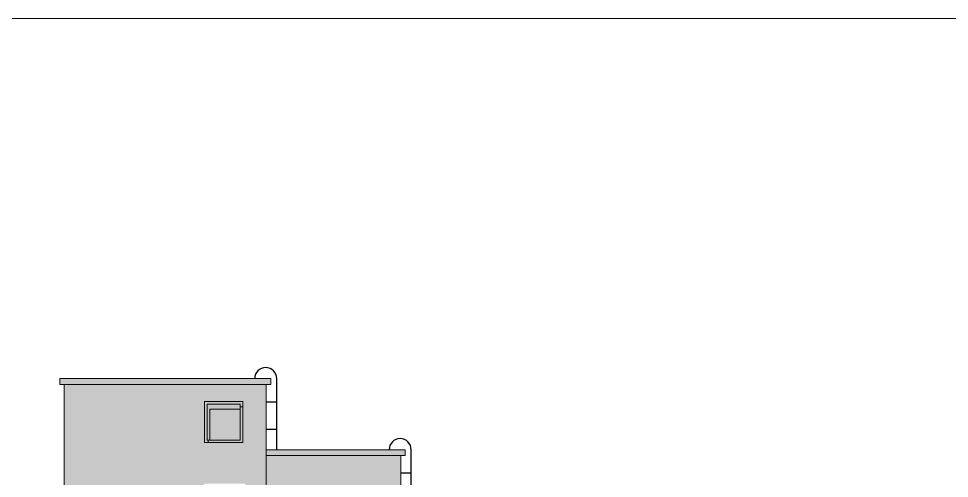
# Model space of a CAD drawing. Header units: millimetres. Extents: x 145836 to 266027, y 108786 to 206069.
# Drawn here: x 159283 to 168385, y 201573 to 206069 of the extents above; entities that cross this region are included whole.
import ezdxf

# ---------------------------------------------------------------- set-up
doc = ezdxf.new("R2010")
doc.units = ezdxf.units.MM
doc.layers.get('0').update_dxf_attribs({"color": 250})
doc.layers.add('hatch1', color=7, linetype='Continuous')

msp = doc.modelspace()

# ---------------------------------------------------------------- hatches: boundary and pattern name
at = {"lineweight": 13}
for color, points in [(253, [(161450.5, 202298.7), (161450.5, 202273.7), (161475.5, 202273.7), (161475.5, 202323.7), (161100.5, 202323.7), (161100.5, 201923.7), (161137.9, 201923.7), (161137.9, 201948.7), (161125.5, 201948.7), (161125.5, 202298.7)]), (255, [(161450.5, 201948.7), (161137.9, 201948.7), (161137.9, 201923.7), (161475.5, 201923.7), (161475.5, 202273.7), (161450.5, 202273.7)])]:
    msp.add_hatch(color=color, dxfattribs=at).paths.add_polyline_path(points)
at = {"lineweight": 13, "true_color": 0x5c6d75}
msp.add_hatch(color=147, dxfattribs=at).paths.add_polyline_path([(161450.5, 202248.7), (161450.5, 202298.7), (161125.5, 202298.7), (161125.5, 201948.7), (161152.9, 201948.7), (161152.9, 202248.7)])
at = {"lineweight": 20, "true_color": 0x70858f}
h = msp.add_hatch(color=8, dxfattribs=at)
h.dxf.hatch_style = 1
h.paths.add_polyline_path([(161152.9, 202248.7), (161152.9, 201948.7), (161450.5, 201948.7), (161450.5, 202248.7)])
at = {"layer": 'hatch1', "lineweight": 20}
h = msp.add_hatch(color=255, dxfattribs=at)
h.dxf.hatch_style = 1
h.paths.add_polyline_path([(161748.9, 202549), (159686, 202549), (159686, 202492.2), (161748.9, 202492.2)])
h.paths.add_polyline_path([(163063.1, 201854.2), (161705, 201854.2), (161705, 201797.4), (163063.1, 201797.4)])
at = {"layer": 'hatch1', "lineweight": 20, "true_color": 0x9c652b}
for points in [[(161705, 202492.2), (159730, 202492.2), (159730, 202448.2), (161705, 202448.2)], [(163019.2, 201797.4), (161705, 201797.4), (161705, 201753.4), (163019.2, 201753.4)]]:
    msp.add_hatch(color=25, dxfattribs=at).paths.add_polyline_path(points)
at = {"layer": 'hatch1', "lineweight": 20, "true_color": 0xc98238}
h = msp.add_hatch(color=23, dxfattribs=at)
h.dxf.hatch_style = 1
h.paths.add_polyline_path([(161705, 202448.5), (159730, 202448.5), (159730, 201249), (160487.1, 201249), (160487.1, 201283.8), (160462.1, 201283.8), (160462.1, 201293.4), (160729.6, 201357.7), (160998.9, 201293.4), (160998.9, 201283.8), (160973.9, 201283.8), (160973.9, 201249), (161100.5, 201249), (161100.5, 201521.6), (161500.5, 201521.6), (161500.5, 201249), (161705, 201249)])
h.paths.add_polyline_path([(161100.5, 202323.7), (161475.5, 202323.7), (161475.5, 201923.7), (161100.5, 201923.7)], flags=16)
h.paths.add_polyline_path([(161125.5, 202298.7), (161450.5, 202298.7), (161450.5, 201948.7), (161125.5, 201948.7)], flags=0)
h = msp.add_hatch(color=23, dxfattribs=at)
h.dxf.hatch_style = 1
h.paths.add_polyline_path([(163019.2, 201753.4), (161705, 201753.4), (161705, 201249), (161775.2, 201249), (161775.2, 201283.8), (161750.2, 201283.8), (161750.2, 201293.4), (162017.7, 201357.7), (162287.1, 201293.4), (162287.1, 201283.8), (162262.1, 201283.8), (162262.1, 201249), (163019.2, 201249)])

# ---------------------------------------------------------------- linework, layer by layer
at = {"lineweight": 13}
for p, q in [((145836, 206069.1), (266027.1, 206069.1)), ((161748.9, 202549), (159686, 202549)), ((159686, 202549), (159686, 202492.2)), ((161748.9, 202549), (161748.9, 202492.2)), ((161748.9, 202492.2), (159686, 202492.2)), ((159730, 202492.2), (159730, 201249)), ((161705, 202492.2), (161705, 201249)), ((163063.1, 201854.2), (161705, 201854.2)), ((163063.1, 201797.4), (161705, 201797.4)), ((163019.2, 201797.4), (163019.2, 201249)), ((163063.1, 201854.2), (163063.1, 201797.4))]:
    msp.add_line(p, q, dxfattribs=at)
at = {"lineweight": 30}
for p, q in [((161807.9, 201854.2), (161807.9, 202549)), ((161807.9, 202320.2), (161705, 202320.2)), ((161807.9, 202052.8), (161705, 202052.8)), ((163122.1, 201249), (163122.1, 201854.2)), ((163122.1, 201625.3), (163019.2, 201625.3))]:
    msp.add_line(p, q, dxfattribs=at)
at = {"lineweight": 20}
for p, q in [((161100.5, 201923.7), (161100.5, 202323.7)), ((161100.5, 202323.7), (161475.5, 202323.7)), ((161100.5, 202298.7), (161100.5, 201948.7)), ((161125.5, 202298.7), (161450.5, 202298.7)), ((161125.5, 201948.7), (161125.5, 202298.7)), ((161125.5, 202298.7), (161450.5, 202298.7)), ((161450.5, 202298.7), (161450.5, 201948.7)), ((161475.5, 201948.7), (161475.5, 202323.7)), ((161475.5, 202323.7), (161475.5, 201923.7)), ((161475.5, 201923.7), (161100.5, 201923.7)), ((161125.5, 201948.7), (161450.5, 201948.7))]:
    msp.add_line(p, q, dxfattribs=at)
at = {"color": 147, "lineweight": 20, "true_color": 0x5c6d75}
for q in [(161450.5, 202248.7), (161152.9, 201948.7)]:
    msp.add_line((161152.9, 202248.7), q, dxfattribs=at)
at = {"color": 253, "lineweight": 20}
for p, q in [((161450.5, 202273.7), (161475.5, 202273.7)), ((161137.9, 201948.7), (161137.9, 201923.7))]:
    msp.add_line(p, q, dxfattribs=at)
at = {"lineweight": 30}
for centre in [(161699.9, 202549), (163014.1, 201854.2)]:
    msp.add_arc(centre, 108, 0, 180, dxfattribs=at)

doc.saveas('drawing.dxf')
